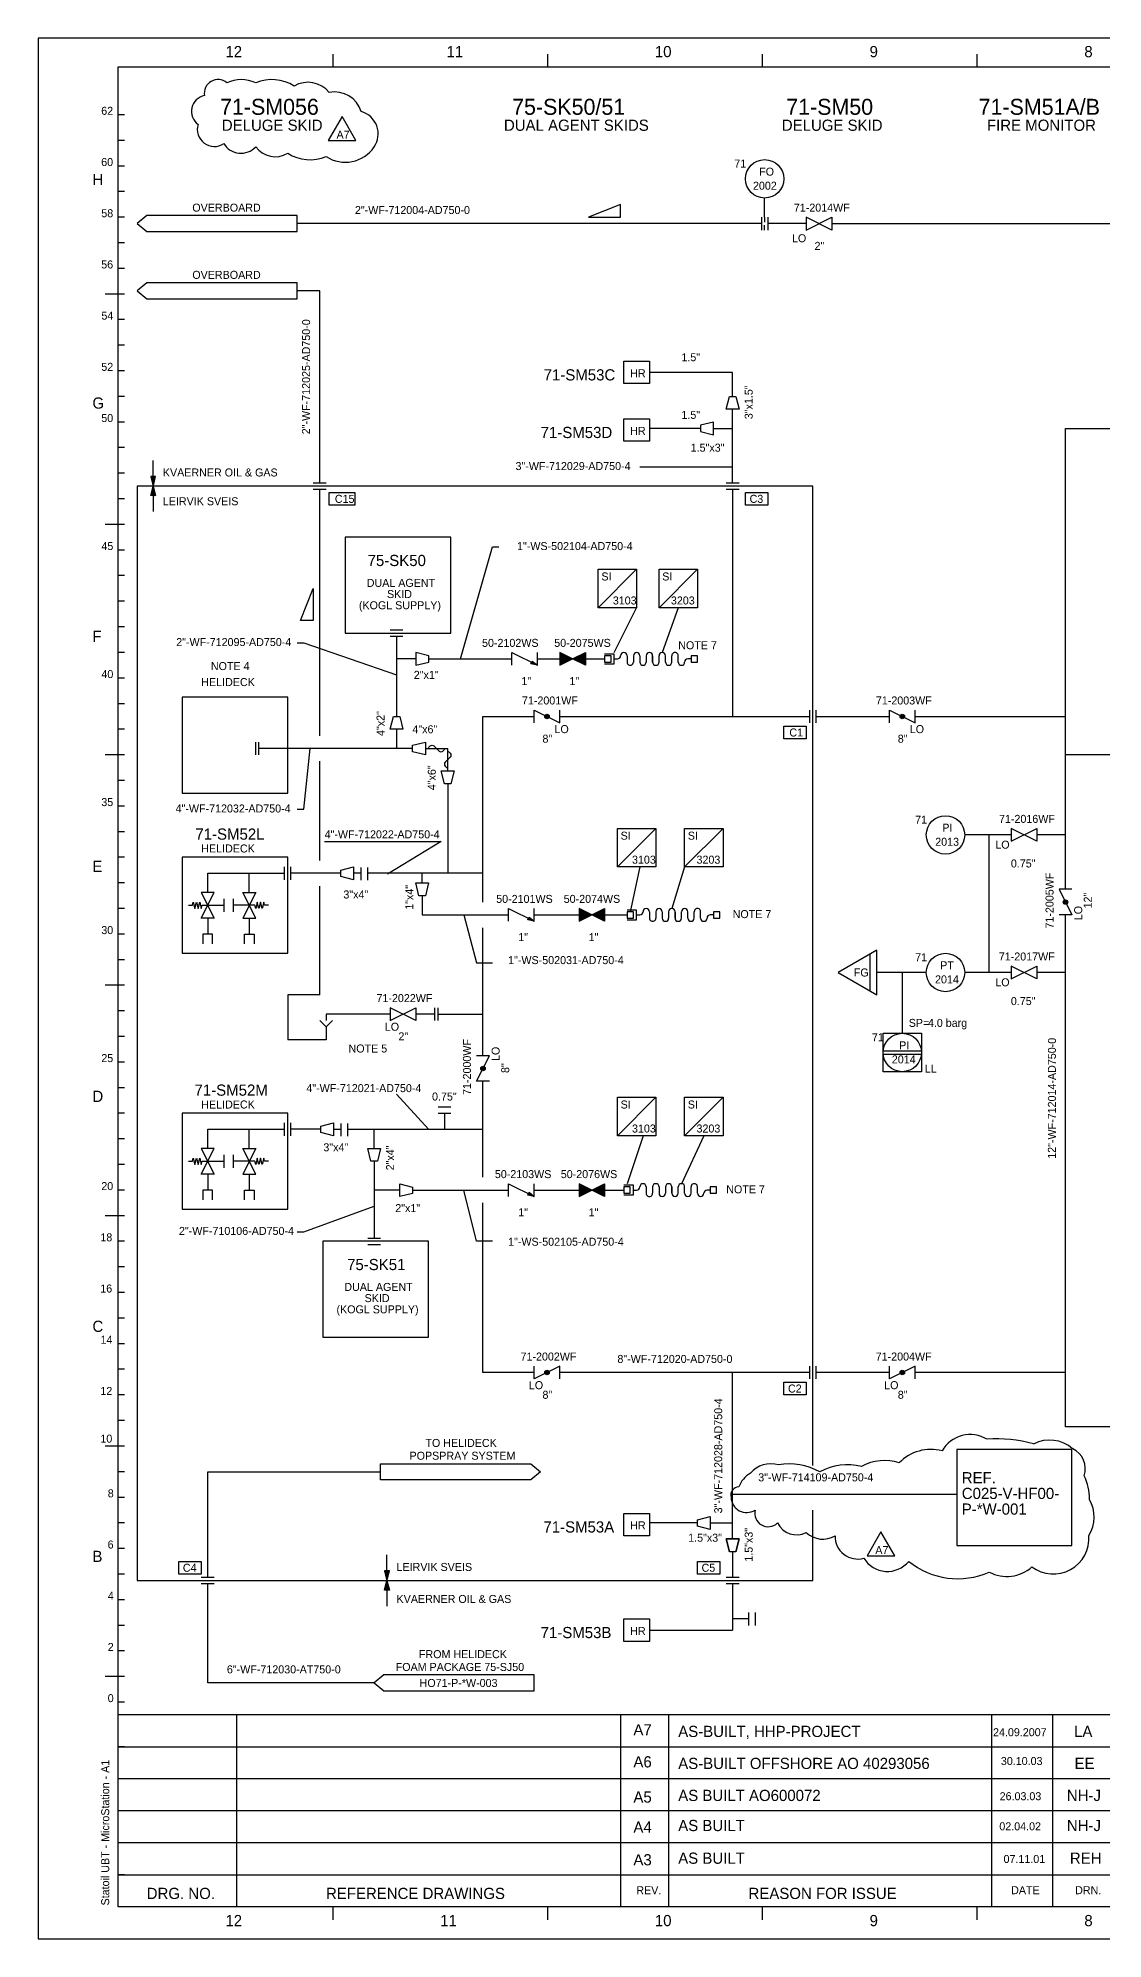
# Model space of a CAD drawing. Extents: x 0 to 840, y 0 to 594.
# Drawn here: x 0 to 333, y 0 to 594 of the extents above; entities that cross this region are included whole.
import ezdxf

# ---------------------------------------------------------------- set-up
doc = ezdxf.new("R2010")
doc.units = 0
for name, color, linetype in [('01-LIN-025-A', 7, 'Continuous'), ('08-LIN-050-A', 7, 'Continuous'), ('18-LIN-025-SP', 7, 'Continuous'), ('35-TXT-025', 7, 'Continuous'), ('36-TXT-035', 7, 'Continuous'), ('37-TXT-050', 7, 'Continuous'), ('43-', 7, 'Continuous'), ('50-REV-035-TRNG', 7, 'Continuous'), ('51-REV-035-CLD', 7, 'Continuous')]:
    doc.layers.add(name, color=color, linetype=linetype)

msp = doc.modelspace()

# ---------------------------------------------------------------- linework, layer by layer
at = {"layer": '01-LIN-025-A'}
for p, q in [((227, 538), (227, 544)), ((34, 538.5), (31, 536)), ((31, 536), (34, 533.5)), ((81, 538.5), (34, 538.5)), ((81, 533.5), (81, 538.5)), ((226, 538), (226, 534)), ((227, 538), (227, 536.5)), ((227, 534), (227, 535.5)), ((228, 538), (228, 534)), ((248, 534), (240, 538)), ((240, 538), (240, 534)), ((240, 534), (248, 538)), ((248, 538), (248, 534)), ((34, 533.5), (81, 533.5)), ((34, 517.5), (31, 515)), ((81, 517.5), (34, 517.5)), ((81, 512.5), (81, 517.5)), ((31, 515), (34, 512.5)), ((34, 512.5), (81, 512.5)), ((215, 478), (216, 482)), ((216, 482), (218, 482)), ((218, 482), (219, 478)), ((219, 478), (215, 478)), ((211, 474), (207, 473)), ((207, 473), (207, 471)), ((207, 471), (211, 470)), ((211, 470), (211, 474)), ((36, 454), (36, 462)), ((188, 460), (217, 460)), ((35.26, 456.97), (36.45, 455.78)), ((35.26, 451.03), (36.45, 452.22)), ((35.29, 456.83), (36.43, 455.7)), ((35.29, 451.17), (36.43, 452.3)), ((35.33, 457), (36.47, 455.87)), ((35.33, 456.69), (36.4, 455.61)), ((35.33, 451.31), (36.4, 452.39)), ((35.33, 451), (36.47, 452.13)), ((35.36, 456.55), (36.38, 455.53)), ((35.36, 451.45), (36.38, 452.47)), ((35.4, 456.41), (36.36, 455.44)), ((35.4, 451.59), (36.36, 452.56)), ((35.43, 456.26), (36.34, 455.36)), ((35.43, 451.74), (36.34, 452.64)), ((35.44, 457), (36.49, 455.95)), ((35.44, 451), (36.49, 452.05)), ((35.47, 456.12), (36.32, 455.27)), ((35.47, 451.88), (36.32, 452.73)), ((35.5, 455.98), (36.3, 455.19)), ((35.5, 452.02), (36.3, 452.81)), ((35.54, 455.84), (36.28, 455.1)), ((35.54, 452.16), (36.28, 452.9)), ((35.55, 457), (36.51, 456.04)), ((35.55, 451), (36.51, 451.96)), ((35.58, 455.7), (36.25, 455.02)), ((35.58, 452.3), (36.25, 452.98)), ((35.61, 455.56), (36.23, 454.93)), ((35.61, 452.44), (36.23, 453.07)), ((35.65, 457), (36.53, 456.12)), ((35.65, 455.41), (36.21, 454.85)), ((35.65, 452.59), (36.21, 453.15)), ((35.65, 451), (36.53, 451.88)), ((35.68, 455.27), (36.19, 454.76)), ((35.68, 452.73), (36.19, 453.24)), ((35.72, 455.13), (36.17, 454.68)), ((35.72, 452.87), (36.17, 453.32)), ((35.75, 454.99), (36.15, 454.59)), ((35.75, 453.01), (36.15, 453.41)), ((35.76, 457), (36.55, 456.21)), ((35.76, 451), (36.55, 451.79)), ((35.79, 454.85), (36.13, 454.51)), ((35.79, 453.15), (36.13, 453.49)), ((35.82, 454.71), (36.11, 454.43)), ((35.82, 453.29), (36.11, 453.57)), ((35.86, 454.57), (36.09, 454.34)), ((35.86, 453.43), (36.09, 453.66)), ((35.87, 457), (36.57, 456.29)), ((35.87, 451), (36.57, 451.71)), ((35.89, 454.43), (36.06, 454.25)), ((35.89, 453.57), (36.06, 453.75)), ((35.93, 454.28), (36.04, 454.17)), ((35.93, 453.72), (36.04, 453.83)), ((35.97, 457), (36.59, 456.38)), ((35.97, 454.14), (36.02, 454.09)), ((35.97, 453.86), (36.02, 453.91)), ((35.97, 451), (36.59, 451.62)), ((36, 454), (36, 446)), ((36.08, 457), (36.61, 456.46)), ((36.08, 451), (36.61, 451.54)), ((36.18, 457), (36.64, 456.55)), ((36.18, 451), (36.64, 451.45)), ((36.29, 457), (36.66, 456.63)), ((36.4, 457), (36.68, 456.72)), ((36.5, 457), (36.7, 456.8)), ((36.61, 457), (36.72, 456.89)), ((36.71, 457), (36.74, 456.97)), ((86, 455), (90, 455)), ((86, 453), (90, 453)), ((215, 455), (219, 455)), ((215, 453), (219, 453)), ((36.29, 451), (36.66, 451.37)), ((36.4, 451), (36.68, 451.28)), ((36.5, 451), (36.7, 451.2)), ((36.61, 451), (36.72, 451.11)), ((36.71, 451), (36.74, 451.03)), ((132, 400), (142, 435)), ((142, 435), (144, 435)), ((180, 402), (187, 416)), ((200, 416), (195, 402)), ((81, 405), (83, 405)), ((83, 405), (112, 395)), ((114, 409), (110, 409)), ((114, 407), (110, 407)), ((122.06, 401), (118.06, 402)), ((118.06, 402), (118.06, 398)), ((118.06, 398), (122.06, 399)), ((122.06, 399), (122.06, 401)), ((148, 398), (148, 402)), ((148, 402), (156, 398)), ((153.98, 398.43), (154.42, 399.33)), ((156, 398), (153.98, 398.43)), ((154.03, 398.52), (154.38, 399.24)), ((156, 398), (154.03, 398.52)), ((154.07, 398.61), (154.33, 399.15)), ((156, 398), (154.07, 398.61)), ((154.11, 398.7), (154.29, 399.06)), ((156, 398), (154.11, 398.7)), ((154.2, 398.88), (154.25, 398.97)), ((156, 398), (154.2, 398.88)), ((154.29, 399.06), (156, 398)), ((154.33, 399.15), (156, 398)), ((154.38, 399.24), (156, 398)), ((154.42, 399.33), (156, 398)), ((156, 398), (156, 402)), ((167, 400), (163, 402)), ((163, 402), (163, 398)), ((163, 398), (167, 400)), ((167, 400), (163, 400)), ((167, 400), (163.1, 401.8)), ((163.1, 401.8), (164, 400)), ((164, 400), (163.1, 398.2)), ((163.1, 398.2), (167, 400)), ((167, 400), (163.2, 401.6)), ((163.2, 401.6), (163.2, 398.4)), ((163.2, 398.4), (167, 400)), ((167, 400), (163.4, 401.4)), ((163.4, 401.4), (163.4, 398.6)), ((163.4, 398.6), (167, 400)), ((167, 400), (163.6, 401.2)), ((163.6, 401.2), (163.6, 398.8)), ((163.6, 398.8), (167, 400)), ((167, 400), (163.8, 401)), ((163.8, 401), (163.8, 399)), ((163.8, 399), (167, 400)), ((167, 400), (164, 400.8)), ((164, 400.8), (164, 399.2)), ((164, 399.2), (167, 400)), ((167, 400), (164.2, 400.6)), ((164.2, 400.6), (164.2, 399.4)), ((164.2, 399.4), (167, 400)), ((167, 400), (164.4, 400.4)), ((164.4, 400.4), (164.4, 399.6)), ((164.4, 399.6), (167, 400)), ((167, 400), (164.6, 400.2)), ((164.6, 400.2), (164.6, 399.8)), ((164.6, 399.8), (167, 400)), ((167, 400), (171, 402)), ((167, 400), (170.9, 401.8)), ((167, 400), (170.8, 401.6)), ((167, 400), (170.6, 401.4)), ((167, 400), (170.4, 401.2)), ((167, 400), (170.2, 401)), ((167, 400), (170, 400.8)), ((167, 400), (169.8, 400.6)), ((167, 400), (169.6, 400.4)), ((167, 400), (169.4, 400.2)), ((171, 398), (167, 400)), ((170.9, 398.2), (167, 400)), ((170.8, 398.4), (167, 400)), ((170.6, 398.6), (167, 400)), ((170.4, 398.8), (167, 400)), ((170.2, 399), (167, 400)), ((170, 399.2), (167, 400)), ((169.8, 399.4), (167, 400)), ((169.6, 399.6), (167, 400)), ((169.4, 399.8), (167, 400)), ((167, 400), (171, 400)), ((169.4, 400.2), (169.4, 399.8)), ((169.6, 400.4), (169.6, 399.6)), ((169.8, 400.6), (169.8, 399.4)), ((170.9, 401.8), (170, 400)), ((170, 400.8), (170, 399.2)), ((170, 400), (170.9, 398.2)), ((170.2, 401), (170.2, 399)), ((170.4, 401.2), (170.4, 398.8)), ((170.6, 401.4), (170.6, 398.6)), ((170.8, 401.6), (170.8, 398.4)), ((171, 402), (171, 398)), ((180, 401.5), (177, 401.5)), ((179, 401), (177, 401)), ((177, 401), (177, 399)), ((177, 399), (179, 399)), ((177, 398.5), (180, 398.5)), ((179, 399), (179, 401)), ((180, 398.5), (180, 401.5)), ((180, 400), (181, 400)), ((184, 401), (184, 399)), ((186, 401), (186, 399)), ((188, 401), (188, 399)), ((190, 401), (190, 399)), ((192, 399), (192, 401)), ((192, 401), (192, 399)), ((194, 399), (194, 401)), ((196, 399), (196, 401)), ((198, 399), (198, 401)), ((200, 399), (200, 401)), ((204, 400), (203, 400)), ((206, 401), (204, 401)), ((204, 401), (204, 399)), ((204, 399), (206, 399)), ((206, 399), (206, 401)), ((110, 378), (111, 382)), ((111, 382), (113, 382)), ((113, 382), (114, 378)), ((155, 380), (155, 384)), ((155, 384), (163, 380)), ((163, 380), (163, 384)), ((241, 384), (241, 380)), ((243, 384), (243, 380)), ((266, 380), (266, 384)), ((266, 384), (274, 380)), ((274, 380), (274, 384)), ((114, 378), (110, 378)), ((68, 370), (68, 374)), ((69, 370), (69, 374)), ((83, 353), (85, 372)), ((117, 373), (121, 374)), ((117, 371), (117, 373)), ((121, 370), (117, 371)), ((121, 374), (121, 370)), ((121, 372), (127.98, 372)), ((127.98, 365), (127.98, 372)), ((126.98, 361), (125.98, 365)), ((125.98, 365), (129.98, 365)), ((129.98, 365), (128.98, 361)), ((128.98, 361), (126.98, 361)), ((81, 353), (83, 353)), ((312, 343), (304, 347)), ((304, 347), (304, 343)), ((304, 343), (312, 347)), ((312, 347), (312, 343)), ((66, 327), (66, 333)), ((77, 331), (77, 335)), ((79, 331), (79, 335)), ((94.56, 334), (98.56, 335)), ((94.56, 332), (94.56, 334)), ((98.56, 335), (98.56, 331)), ((101, 333), (101, 334.85)), ((101, 330.85), (101, 333)), ((103, 330.85), (103, 334.85)), ((188, 335), (185, 321)), ((202, 335), (198, 322)), ((98.56, 331), (94.56, 332)), ((119, 326), (118, 330)), ((118, 330), (122, 330)), ((122, 330), (121, 326)), ((323, 328), (319, 328)), ((319, 328), (323, 320)), ((53, 323), (58, 323)), ((58, 325), (58, 321)), ((61, 325), (61, 321)), ((66, 323), (61, 323)), ((121, 326), (119, 326)), ((147, 318), (147, 322)), ((147, 322), (155, 318)), ((155, 318), (155, 322)), ((173, 320), (169, 322)), ((169, 322), (169, 318)), ((173, 320), (169.1, 321.8)), ((169.1, 321.8), (170, 320)), ((173, 320), (169.2, 321.6)), ((169.2, 321.6), (169.2, 318.4)), ((173, 320), (169.4, 321.4)), ((169.4, 321.4), (169.4, 318.6)), ((173, 320), (169.6, 321.2)), ((169.6, 321.2), (169.6, 318.8)), ((173, 320), (169.8, 321)), ((169.8, 321), (169.8, 319)), ((173, 320), (170, 320.8)), ((170, 320.8), (170, 319.2)), ((173, 320), (177, 322)), ((173, 320), (176.9, 321.8)), ((173, 320), (176.8, 321.6)), ((173, 320), (176.6, 321.4)), ((173, 320), (176.4, 321.2)), ((173, 320), (176.2, 321)), ((173, 320), (176, 320.8)), ((176.9, 321.8), (176, 320)), ((176, 320.8), (176, 319.2)), ((176.2, 321), (176.2, 319)), ((176.4, 321.2), (176.4, 318.8)), ((176.6, 321.4), (176.6, 318.6)), ((176.8, 321.6), (176.8, 318.4)), ((177, 322), (177, 318)), ((187, 321.5), (184, 321.5)), ((186, 321), (184, 321)), ((184, 321), (184, 319)), ((186, 319), (186, 321)), ((187, 318.5), (187, 321.5)), ((191, 321), (191, 319)), ((193, 321), (193, 319)), ((195, 321), (195, 319)), ((197, 321), (197, 319)), ((199, 319), (199, 321)), ((199, 321), (199, 319)), ((201, 319), (201, 321)), ((203, 319), (203, 321)), ((205, 319), (205, 321)), ((207, 319), (207, 321)), ((213, 321), (211, 321)), ((211, 321), (211, 319)), ((213, 319), (213, 321)), ((53, 319), (53, 314)), ((66, 319), (66, 314)), ((133, 320), (137, 305)), ((152.98, 318.43), (153.42, 319.33)), ((155, 318), (152.98, 318.43)), ((153.03, 318.52), (153.38, 319.24)), ((155, 318), (153.03, 318.52)), ((153.07, 318.61), (153.33, 319.15)), ((155, 318), (153.07, 318.61)), ((153.11, 318.7), (153.29, 319.06)), ((155, 318), (153.11, 318.7)), ((153.2, 318.88), (153.25, 318.97)), ((155, 318), (153.2, 318.88)), ((153.29, 319.06), (155, 318)), ((153.33, 319.15), (155, 318)), ((153.38, 319.24), (155, 318)), ((153.42, 319.33), (155, 318)), ((169, 318), (173, 320)), ((173, 320), (169, 320)), ((170, 320), (169.1, 318.2)), ((169.1, 318.2), (173, 320)), ((169.2, 318.4), (173, 320)), ((169.4, 318.6), (173, 320)), ((169.6, 318.8), (173, 320)), ((169.8, 319), (173, 320)), ((170, 319.2), (173, 320)), ((173, 320), (170.2, 320.6)), ((170.2, 320.6), (170.2, 319.4)), ((170.2, 319.4), (173, 320)), ((173, 320), (170.4, 320.4)), ((170.4, 320.4), (170.4, 319.6)), ((170.4, 319.6), (173, 320)), ((173, 320), (170.6, 320.2)), ((170.6, 320.2), (170.6, 319.8)), ((170.6, 319.8), (173, 320)), ((173, 320), (175.8, 320.6)), ((173, 320), (175.6, 320.4)), ((173, 320), (175.4, 320.2)), ((177, 318), (173, 320)), ((176.9, 318.2), (173, 320)), ((176.8, 318.4), (173, 320)), ((176.6, 318.6), (173, 320)), ((176.4, 318.8), (173, 320)), ((176.2, 319), (173, 320)), ((176, 319.2), (173, 320)), ((175.8, 319.4), (173, 320)), ((175.6, 319.6), (173, 320)), ((175.4, 319.8), (173, 320)), ((173, 320), (177, 320)), ((175.4, 320.2), (175.4, 319.8)), ((175.6, 320.4), (175.6, 319.6)), ((175.8, 320.6), (175.8, 319.4)), ((176, 320), (176.9, 318.2)), ((184, 319), (186, 319)), ((184, 318.5), (187, 318.5)), ((187, 320), (188, 320)), ((211, 320), (210, 320)), ((211, 319), (213, 319)), ((323, 320), (319, 320)), ((137, 305), (142, 305)), ((260, 296.2), (260, 307.8)), ((312, 300), (304, 304)), ((304, 304), (304, 300)), ((304, 300), (312, 304)), ((312, 304), (312, 300)), ((118, 287), (110, 291)), ((110, 291), (110, 287)), ((110, 287), (118, 291)), ((118, 291), (118, 287)), ((124, 287), (124, 291)), ((125, 287), (125, 291)), ((264, 271), (264, 283)), ((264, 283), (276, 283)), ((276, 283), (276, 271)), ((141, 276), (137, 276)), ((137, 268), (141, 276)), ((264, 277.5), (276, 277.5)), ((264, 276.5), (276, 276.5)), ((141, 268), (137, 268)), ((276, 271), (264, 271)), ((112, 264), (122, 253)), ((125, 260), (127.14, 260)), ((125, 258), (129, 258)), ((127.14, 260), (129, 260)), ((66, 247), (66, 253)), ((77, 251), (77, 255)), ((79, 251), (79, 255)), ((88.3, 254), (92.3, 255)), ((88.3, 252), (88.3, 254)), ((92.3, 251), (88.3, 252)), ((92.3, 255), (92.3, 251)), ((94.74, 253), (94.74, 254.85)), ((94.74, 250.85), (94.74, 253)), ((96.74, 250.85), (96.74, 254.85)), ((189, 251), (184, 236)), ((208, 251), (201, 236)), ((58, 245), (58, 241)), ((61, 245), (61, 241)), ((104, 243), (103, 247)), ((103, 247), (107, 247)), ((107, 247), (106, 243)), ((53, 243), (58, 243)), ((53, 239), (53, 234)), ((66, 243), (61, 243)), ((66, 239), (66, 234)), ((106, 243), (104, 243)), ((113, 231.96), (113, 235.96)), ((113, 235.96), (117, 234.96)), ((117, 232.96), (113, 231.96)), ((117, 234.96), (117, 232.96)), ((137, 218), (133, 234)), ((147, 232), (147, 236)), ((147, 236), (155, 232)), ((152.98, 232.43), (153.42, 233.33)), ((155, 232), (152.98, 232.43)), ((153.03, 232.52), (153.38, 233.24)), ((155, 232), (153.03, 232.52)), ((153.07, 232.61), (153.33, 233.15)), ((155, 232), (153.07, 232.61)), ((153.11, 232.7), (153.29, 233.06)), ((155, 232), (153.11, 232.7)), ((153.2, 232.88), (153.25, 232.97)), ((155, 232), (153.2, 232.88)), ((153.29, 233.06), (155, 232)), ((153.33, 233.15), (155, 232)), ((153.38, 233.24), (155, 232)), ((153.42, 233.33), (155, 232)), ((155, 232), (155, 236)), ((173, 234), (169, 236)), ((169, 236), (169, 232)), ((169, 232), (173, 234)), ((173, 234), (169, 234)), ((173, 234), (169.1, 235.8)), ((169.1, 235.8), (170, 234)), ((170, 234), (169.1, 232.2)), ((169.1, 232.2), (173, 234)), ((173, 234), (169.2, 235.6)), ((169.2, 235.6), (169.2, 232.4)), ((169.2, 232.4), (173, 234)), ((173, 234), (169.4, 235.4)), ((169.4, 235.4), (169.4, 232.6)), ((169.4, 232.6), (173, 234)), ((173, 234), (169.6, 235.2)), ((169.6, 235.2), (169.6, 232.8)), ((169.6, 232.8), (173, 234)), ((173, 234), (169.8, 235)), ((169.8, 235), (169.8, 233)), ((169.8, 233), (173, 234)), ((173, 234), (170, 234.8)), ((170, 234.8), (170, 233.2)), ((170, 233.2), (173, 234)), ((173, 234), (170.2, 234.6)), ((170.2, 234.6), (170.2, 233.4)), ((170.2, 233.4), (173, 234)), ((173, 234), (170.4, 234.4)), ((170.4, 234.4), (170.4, 233.6)), ((170.4, 233.6), (173, 234)), ((173, 234), (170.6, 234.2)), ((170.6, 234.2), (170.6, 233.8)), ((170.6, 233.8), (173, 234)), ((173, 234), (177, 236)), ((173, 234), (176.9, 235.8)), ((173, 234), (176.8, 235.6)), ((173, 234), (176.6, 235.4)), ((173, 234), (176.4, 235.2)), ((173, 234), (176.2, 235)), ((173, 234), (176, 234.8)), ((173, 234), (175.8, 234.6)), ((173, 234), (175.6, 234.4)), ((173, 234), (175.4, 234.2)), ((177, 232), (173, 234)), ((176.9, 232.2), (173, 234)), ((176.8, 232.4), (173, 234)), ((176.6, 232.6), (173, 234)), ((176.4, 232.8), (173, 234)), ((176.2, 233), (173, 234)), ((176, 233.2), (173, 234)), ((175.8, 233.4), (173, 234)), ((175.6, 233.6), (173, 234)), ((175.4, 233.8), (173, 234)), ((173, 234), (177, 234)), ((175.4, 234.2), (175.4, 233.8)), ((175.6, 234.4), (175.6, 233.6)), ((175.8, 234.6), (175.8, 233.4)), ((176.9, 235.8), (176, 234)), ((176, 234.8), (176, 233.2)), ((176, 234), (176.9, 232.2)), ((176.2, 235), (176.2, 233)), ((176.4, 235.2), (176.4, 232.8)), ((176.6, 235.4), (176.6, 232.6)), ((176.8, 235.6), (176.8, 232.4)), ((177, 236), (177, 232)), ((186, 235.5), (183, 235.5)), ((185, 235), (183, 235)), ((183, 235), (183, 233)), ((183, 233), (185, 233)), ((183, 232.5), (186, 232.5)), ((185, 233), (185, 235)), ((186, 232.5), (186, 235.5)), ((186, 234), (187, 234)), ((190, 235), (190, 233)), ((192, 235), (192, 233)), ((194, 235), (194, 233)), ((196, 235), (196, 233)), ((198, 233), (198, 235)), ((198, 235), (198, 233)), ((200, 233), (200, 235)), ((202, 233), (202, 235)), ((204, 233), (204, 235)), ((206, 233), (206, 235)), ((210, 234), (209, 234)), ((212, 235), (210, 235)), ((210, 235), (210, 233)), ((210, 233), (212, 233)), ((212, 233), (212, 235)), ((83, 221), (105, 229)), ((81, 221), (83, 221)), ((103, 219), (107, 219)), ((103, 217), (107, 217)), ((142, 218), (137, 218)), ((155, 175), (155, 179)), ((163, 179), (155, 175)), ((163, 175), (163, 179)), ((241, 179), (241, 175)), ((243, 179), (243, 175)), ((266, 175), (266, 179)), ((274, 179), (266, 175)), ((274, 175), (274, 179)), ((107, 148.5), (154, 148.5)), ((107, 143.5), (107, 148.5)), ((154, 148.5), (157, 146)), ((154, 143.5), (107, 143.5)), ((157, 146), (154, 143.5)), ((206, 131), (210, 132)), ((206, 129), (206, 131)), ((210, 132), (210, 128)), ((210, 128), (206, 129)), ((219, 125), (215, 125)), ((215, 125), (216, 121)), ((216, 121), (215, 125)), ((215, 125), (219, 125)), ((218, 121), (219, 125)), ((219, 125), (218, 121)), ((109, 112), (109, 120)), ((218, 121), (216, 121)), ((218, 121), (216, 121)), ((55, 113), (51, 113)), ((108.26, 114.97), (109.45, 113.78)), ((108.29, 114.83), (109.43, 113.7)), ((108.33, 115), (109.47, 113.87)), ((108.33, 114.69), (109.4, 113.61)), ((108.36, 114.55), (109.38, 113.53)), ((108.4, 114.41), (109.36, 113.44)), ((108.43, 114.26), (109.34, 113.36)), ((108.44, 115), (109.49, 113.95)), ((108.47, 114.12), (109.32, 113.27)), ((108.5, 113.98), (109.3, 113.19)), ((108.54, 113.84), (109.28, 113.1)), ((108.55, 115), (109.51, 114.04)), ((108.58, 113.7), (109.25, 113.02)), ((108.61, 113.56), (109.23, 112.93)), ((108.65, 115), (109.53, 114.12)), ((108.65, 113.41), (109.21, 112.85)), ((108.68, 113.27), (109.19, 112.76)), ((108.72, 113.13), (109.17, 112.68)), ((108.75, 112.99), (109.15, 112.59)), ((108.76, 115), (109.55, 114.21)), ((108.87, 115), (109.57, 114.29)), ((108.97, 115), (109.59, 114.38)), ((109.08, 115), (109.61, 114.46)), ((109.18, 115), (109.64, 114.55)), ((109.29, 115), (109.66, 114.63)), ((109.4, 115), (109.68, 114.72)), ((109.5, 115), (109.7, 114.8)), ((109.61, 115), (109.72, 114.89)), ((109.71, 115), (109.74, 114.97)), ((219, 113), (215, 113)), ((55, 111), (51, 111)), ((108.26, 109.03), (109.45, 110.22)), ((108.29, 109.17), (109.43, 110.3)), ((108.33, 109.31), (109.4, 110.39)), ((108.33, 109), (109.47, 110.13)), ((108.36, 109.45), (109.38, 110.47)), ((108.4, 109.59), (109.36, 110.56)), ((108.43, 109.74), (109.34, 110.64)), ((108.44, 109), (109.49, 110.05)), ((108.47, 109.88), (109.32, 110.73)), ((108.5, 110.02), (109.3, 110.81)), ((108.54, 110.16), (109.28, 110.9)), ((108.55, 109), (109.51, 109.96)), ((108.58, 110.3), (109.25, 110.98)), ((108.61, 110.44), (109.23, 111.07)), ((108.65, 110.59), (109.21, 111.15)), ((108.65, 109), (109.53, 109.88)), ((108.68, 110.73), (109.19, 111.24)), ((108.72, 110.87), (109.17, 111.32)), ((108.75, 111.01), (109.15, 111.41)), ((108.76, 109), (109.55, 109.79)), ((108.79, 112.85), (109.13, 112.51)), ((108.79, 111.15), (109.13, 111.49)), ((108.82, 112.71), (109.11, 112.43)), ((108.82, 111.29), (109.11, 111.57)), ((108.86, 112.57), (109.09, 112.34)), ((108.86, 111.43), (109.09, 111.66)), ((108.87, 109), (109.57, 109.71)), ((108.89, 112.43), (109.06, 112.25)), ((108.89, 111.57), (109.06, 111.75)), ((108.93, 112.28), (109.04, 112.17)), ((108.93, 111.72), (109.04, 111.83)), ((108.97, 112.14), (109.02, 112.09)), ((108.97, 111.86), (109.02, 111.91)), ((108.97, 109), (109.59, 109.62)), ((109, 112), (109, 104)), ((109.08, 109), (109.61, 109.54)), ((109.18, 109), (109.64, 109.45)), ((109.29, 109), (109.66, 109.37)), ((109.4, 109), (109.68, 109.28)), ((109.5, 109), (109.7, 109.2)), ((109.61, 109), (109.72, 109.11)), ((109.71, 109), (109.74, 109.03)), ((219, 111), (215, 111)), ((222, 102), (222, 98)), ((224, 102), (224, 98)), ((108, 82.5), (105, 80)), ((105, 80), (108, 77.5)), ((155, 82.5), (108, 82.5)), ((108, 77.5), (155, 77.5)), ((155, 77.5), (155, 82.5)), ((25, 60), (608, 60))]:
    msp.add_line(p, q, dxfattribs=at)
for points in [[(92.08, 589), (92.08, 585)], [(159.16, 589), (159.16, 585)], [(226.24, 589), (226.24, 585)], [(293.32, 589), (293.32, 585)], [(27, 570), (25, 570)], [(27, 562), (25, 562)], [(27, 554), (25, 554)], [(27, 546), (25, 546)], [(172, 538), (182, 538), (182, 542), (172, 538)], [(27, 538), (25, 538)], [(27, 530), (25, 530)], [(27, 522), (25, 522)], [(25, 514), (21, 514)], [(27, 514), (25, 514)], [(27, 506), (25, 506)], [(27, 498), (25, 498)], [(27, 490), (25, 490)], [(191, 493), (191, 486), (183, 486), (183, 493), (191, 493)], [(27, 482), (25, 482)], [(27, 474), (25, 474)], [(191, 475), (191, 468), (183, 468), (183, 475), (191, 475)], [(27, 466), (25, 466)], [(27, 458), (25, 458)], [(36, 454), (36.75, 457), (35.25, 457), (36, 454)], [(36, 454), (36.75, 451), (35.25, 451), (36, 454)], [(99, 452), (99, 448), (91, 448), (91, 452), (99, 452)], [(228, 452), (228, 448), (221, 448), (221, 452), (228, 452)], [(27, 450), (25, 450)], [(25, 442), (21, 442)], [(27, 442), (25, 442)], [(27, 434), (25, 434)], [(175, 416), (175, 428), (187, 428), (187, 416), (175, 416), (187, 428)], [(194, 416), (194, 428), (206, 428), (206, 416), (194, 416), (206, 428)], [(27, 426), (25, 426)], [(86, 422), (86, 412), (82, 412), (86, 422)], [(27, 418), (25, 418)], [(27, 410), (25, 410)], [(27, 402), (25, 402)], [(27, 394), (25, 394)], [(27, 386), (25, 386)], [(27, 378), (25, 378)], [(240, 379), (240, 375), (233, 375), (233, 379), (240, 379)], [(25, 370), (21, 370)], [(27, 370), (25, 370)], [(27, 362), (25, 362)], [(27, 354), (25, 354)], [(27, 346), (25, 346)], [(181, 335), (181, 347), (193, 347), (193, 335), (181, 335), (193, 347)], [(202, 335), (202, 347), (214, 347), (214, 335), (202, 335), (214, 347)], [(89.53, 342.96), (125.91, 342.96), (109.14, 332.76)], [(27, 338), (25, 338)], [(53, 327), (53, 333), (77, 333)], [(27, 330), (25, 330)], [(55, 327), (51, 327), (55, 319), (51, 319), (55, 327)], [(64, 327), (68, 327), (64, 319), (68, 319), (64, 327)], [(27, 322), (25, 322)], [(47, 323), (48.25, 323), (48.5, 324), (49, 322), (49.5, 324), (50, 322), (50.5, 324), (51, 322), (51.25, 323), (53, 323)], [(72, 323), (70.75, 323), (70.5, 324), (70, 322), (69.5, 324), (69, 322), (68.5, 324), (68, 322), (67.75, 323), (66, 323)], [(27, 314), (25, 314)], [(54.5, 311), (54.5, 314), (51.5, 314), (51.5, 311)], [(64.5, 311), (64.5, 314), (67.5, 314), (67.5, 311)], [(262, 309), (250, 302), (262, 295), (262, 309)], [(27, 306), (25, 306)], [(25, 298), (21, 298)], [(27, 298), (25, 298)], [(27, 290), (25, 290)], [(27, 282), (25, 282)], [(27, 274), (25, 274)], [(27, 266), (25, 266)], [(181, 251), (181, 263), (193, 263), (193, 251), (181, 251), (193, 263)], [(202, 251), (202, 263), (214, 263), (214, 251), (202, 251), (214, 263)], [(27, 258), (25, 258)], [(27, 250), (25, 250)], [(53, 247), (53, 253), (77, 253)], [(47, 243), (48.25, 243), (48.5, 244), (49, 242), (49.5, 244), (50, 242), (50.5, 244), (51, 242), (51.25, 243), (53, 243)], [(55, 247), (51, 247), (55, 239), (51, 239), (55, 247)], [(64, 247), (68, 247), (64, 239), (68, 239), (64, 247)], [(72, 243), (70.75, 243), (70.5, 244), (70, 242), (69.5, 244), (69, 242), (68.5, 244), (68, 242), (67.75, 243), (66, 243)], [(27, 242), (25, 242)], [(27, 234), (25, 234)], [(54.5, 231), (54.5, 234), (51.5, 234), (51.5, 231)], [(64.5, 231), (64.5, 234), (67.5, 234), (67.5, 231)], [(25, 226), (21, 226)], [(27, 226), (25, 226)], [(27, 218), (25, 218)], [(27, 210), (25, 210)], [(27, 202), (25, 202)], [(27, 194), (25, 194)], [(27, 186), (25, 186)], [(27, 178), (25, 178)], [(240, 174), (240, 170), (233, 170), (233, 174), (240, 174)], [(27, 170), (25, 170)], [(27, 162), (25, 162)], [(25, 154), (21, 154)], [(27, 154), (25, 154)], [(27, 146), (25, 146)], [(27, 138), (25, 138)], [(191, 133), (191, 126), (183, 126), (183, 133), (191, 133)], [(27, 130), (25, 130)], [(27, 122), (25, 122)], [(27, 114), (25, 114)], [(51, 118), (51, 114), (44, 114), (44, 118), (51, 118)], [(109, 112), (109.75, 115), (108.25, 115), (109, 112)], [(213, 118), (213, 114), (206, 114), (206, 118), (213, 118)], [(109, 112), (109.75, 109), (108.25, 109), (109, 112)], [(27, 106), (25, 106)], [(27, 98), (25, 98)], [(191, 100), (191, 93), (183, 93), (183, 100), (191, 100)], [(27, 90), (25, 90)], [(25, 82), (21, 82)], [(27, 82), (25, 82)], [(27, 74), (25, 74)], [(27, 70), (25, 70)], [(62, 70), (62, 10)], [(197, 70), (197, 10)], [(298, 10), (298, 70)], [(317, 10), (317, 70)], [(27, 60), (25, 60)], [(27, 50), (25, 50)], [(608, 50), (25, 50)], [(27, 40), (25, 40)], [(608, 40), (25, 40)], [(27, 30), (25, 30)], [(608, 30), (25, 30)], [(27, 20), (25, 20)], [(92.08, 10), (92.08, 6)], [(159.16, 10), (159.16, 6)], [(226.24, 10), (226.24, 6)], [(293.32, 10), (293.32, 6)]]:
    msp.add_lwpolyline(points, dxfattribs=at)
for centre, radius in [((227, 550), 6), ((159, 382), 0.7), ((159, 382), 0.6), ((159, 382), 0.4), ((159, 382), 0.15), ((270, 382), 0.7), ((270, 382), 0.6), ((270, 382), 0.4), ((270, 382), 0.15), ((283.5, 345), 6), ((321, 324), 0.7), ((321, 324), 0.6), ((321, 324), 0.4), ((321, 324), 0.15), ((283.5, 302), 6), ((270, 277), 6), ((139, 272), 0.7), ((139, 272), 0.6), ((139, 272), 0.4), ((139, 272), 0.15), ((159, 177), 0.7), ((159, 177), 0.6), ((159, 177), 0.4), ((159, 177), 0.15), ((270, 177), 0.7), ((270, 177), 0.6), ((270, 177), 0.4), ((270, 177), 0.15)]:
    msp.add_circle(centre, radius, dxfattribs=at)
for centre, start, end in [((181, 401), 269.9852, 0.0593), ((183, 401), 0, 180), ((185, 399), 180, 0.0396), ((187, 401), 0.0396, 180), ((189, 399), 180, 0), ((191, 401), 0, 180), ((193, 399), 180, 0), ((195, 401), 0, 180), ((197, 399), 180.0396, 0), ((199, 401), 0, 180.0396), ((201, 399), 180, 0), ((203, 399), 89.9852, 180.0593), ((188, 321), 269.9852, 0.0593), ((190, 321), 0, 180), ((194, 321), 0.0396, 180), ((198, 321), 0, 180), ((202, 321), 0, 180), ((206, 321), 0, 180.0396), ((192, 319), 180, 0.0396), ((196, 319), 180, 0), ((200, 319), 180, 0), ((204, 319), 180.0396, 0), ((208, 319), 180, 0), ((210, 319), 89.9852, 180.0593), ((187, 235), 269.9852, 0.0593), ((189, 235), 0, 180), ((191, 233), 180, 0.0396), ((193, 235), 0.0396, 180), ((195, 233), 180, 0), ((197, 235), 0, 180), ((199, 233), 180, 0), ((201, 235), 0, 180), ((203, 233), 180.0396, 0), ((205, 235), 0, 180.0396), ((207, 233), 180, 0), ((209, 233), 89.9852, 180.0593)]:
    msp.add_arc(centre, 1, start, end, dxfattribs=at)
for points in [[(121.89, 372), (121.94, 372.13), (122.05, 372.39), (122.45, 372.83), (123.08, 373.09), (123.74, 372.83), (124.07, 372.39), (124.49, 372), (124.9, 371.61), (125.23, 371.17), (125.89, 370.92), (126.53, 371.17), (126.93, 371.61), (127.03, 371.87), (127.09, 372)], [(127.98, 371.1), (128.11, 371.05), (128.37, 370.94), (128.81, 370.54), (129.06, 369.9), (128.81, 369.25), (128.37, 368.91), (127.98, 368.5), (127.58, 368.09), (127.14, 367.75), (126.89, 367.1), (127.14, 366.46), (127.58, 366.06), (127.84, 365.95), (127.98, 365.9)]]:
    msp.add_open_spline(points, degree=3, dxfattribs=at)
at = {"layer": '08-LIN-050-A'}
for p, q in [((226, 536), (81, 536)), ((240, 536), (228, 536)), ((88, 376), (88, 453)), ((321, 382), (321, 450)), ((163, 382), (217, 382)), ((217, 382), (241, 382)), ((243, 382), (266, 382)), ((274, 382), (321, 382)), ((321, 369), (321, 382)), ((139, 333), (139, 372)), ((321, 345), (321, 369)), ((88, 337), (88, 368)), ((297, 345), (289.5, 345)), ((304, 345), (297, 345)), ((297, 345), (297, 302)), ((321, 345), (312, 345)), ((321, 328), (321, 345)), ((139, 324), (139, 333)), ((139, 289), (139, 316)), ((321, 302), (321, 320)), ((297, 302), (289.5, 302)), ((304, 302), (297, 302)), ((321, 302), (312, 302)), ((321, 177), (321, 302)), ((88, 295), (78, 295)), ((78, 295), (78, 281)), ((88, 287), (90, 285)), ((90, 289), (90, 287)), ((90, 285), (92, 287)), ((124, 289), (118, 289)), ((139, 276), (139, 289)), ((90, 281), (78, 281)), ((90, 285), (90, 281)), ((139, 253), (139, 268)), ((139, 238), (139, 253)), ((217, 177), (163, 177)), ((241, 177), (217, 177)), ((266, 177), (243, 177)), ((321, 177), (274, 177)), ((830, 70), (25, 70)), ((25, 20), (608, 20))]:
    msp.add_line(p, q, dxfattribs=at)
msp.add_lwpolyline([(25, 585), (830, 585), (830, 10), (25, 10)], close=True, dxfattribs=at)
for points in [[(88, 455), (88, 515), (81, 515)], [(321, 450), (321, 472), (336, 472)], [(139, 372), (139, 382), (155, 382)], [(88, 295), (88, 329)], [(110, 289), (90, 289)], [(155, 177), (139, 177), (139, 230)], [(350, 160), (321, 160), (321, 177)], [(53, 113), (53, 146), (107, 146)], [(105, 80), (53, 80), (53, 111)], [(182, 70), (182, 10)]]:
    msp.add_lwpolyline(points, dxfattribs=at)
at = {"layer": '18-LIN-025-SP'}
for p, q in [((248, 536), (336, 536)), ((217, 489.5), (191, 489.5)), ((217, 482), (217, 489.5)), ((217, 455), (217, 478)), ((207, 472), (190.99, 472)), ((211, 472), (216.93, 472)), ((217, 453), (217, 382)), ((112, 407), (112, 400)), ((118.06, 400), (112, 400)), ((112, 400), (112, 382)), ((122.06, 400), (148, 400)), ((156, 400), (163, 400)), ((171, 400), (177, 400)), ((112, 378), (112, 372)), ((117, 372), (69, 372)), ((344, 369.97), (321, 369.97)), ((127.98, 361), (128, 333)), ((94.56, 333), (79, 333)), ((101, 333), (98.56, 333)), ((139, 333), (103, 333)), ((120, 330), (120, 332.99)), ((120, 326), (120, 320)), ((120, 320), (147, 320)), ((155, 320), (169, 320)), ((177, 320), (184, 320)), ((277.5, 302), (262, 302)), ((270, 302), (270, 283)), ((125, 289), (139, 289)), ((127, 258), (127, 253)), ((88.3, 253), (79, 253)), ((92.3, 253), (94.74, 253)), ((96.74, 253), (139, 253)), ((105, 247), (105, 253)), ((105, 243), (105, 219)), ((113, 233.96), (105, 233.96)), ((117, 233.96), (147, 234)), ((155, 234), (169, 234)), ((177, 234), (183, 234)), ((217, 125), (217, 177)), ((217, 139), (287, 139)), ((206, 130), (191.02, 130)), ((210, 130), (217.01, 130)), ((217, 121), (217, 113)), ((217, 111), (217, 96.5)), ((191, 96.5), (217, 96.5)), ((222, 100), (217, 100))]:
    msp.add_line(p, q, dxfattribs=at)
for points in [[(242, 269), (242, 454), (31, 454), (31, 112), (242, 112), (242, 134)], [(96, 438), (96, 408), (129, 408), (129, 438), (96, 438)], [(45, 388), (45, 358), (78, 358), (78, 388), (45, 388)], [(45, 338), (45, 308), (78, 308), (78, 338), (45, 338)], [(242, 148), (242, 269)], [(45, 258), (45, 228), (78, 228), (78, 258), (45, 258)], [(89, 218), (89, 188), (122, 188), (122, 218), (89, 218)], [(287, 153), (287, 123), (323, 123), (323, 153), (287, 153)]]:
    msp.add_lwpolyline(points, dxfattribs=at)
at = {"layer": '37-TXT-050'}
msp.add_line((0, 0), (0, 0), dxfattribs=at)
msp.add_line((0, 0), (0, 0), dxfattribs=at)
msp.add_line((0, 0), (0, 0), dxfattribs=at)
msp.add_line((0, 0), (0, 0), dxfattribs=at)
msp.add_line((0, 0), (0, 0), dxfattribs=at)
msp.add_line((0, 0), (0, 0), dxfattribs=at)
msp.add_line((0, 0), (0, 0), dxfattribs=at)
msp.add_line((0, 0), (0, 0), dxfattribs=at)
msp.add_line((0, 0), (0, 0), dxfattribs=at)
msp.add_line((0, 0), (0, 0), dxfattribs=at)
msp.add_line((0, 0), (0, 0), dxfattribs=at)
at = {"layer": '43-'}
msp.add_lwpolyline([(0, 594), (0, 0), (840, 0), (840, 594)], close=True, dxfattribs=at)
at = {"layer": '50-REV-035-TRNG'}
for points in [[(95, 569.5), (90.67, 562), (99.33, 562)], [(263.32, 127.22), (258.99, 119.72), (267.65, 119.72)]]:
    msp.add_lwpolyline(points, close=True, dxfattribs=at)
at = {"layer": '51-REV-035-CLD'}
for centre, radius, start, end in [((56.24, 576.71), 4.3, 49.96974, 189.52002), ((63.5, 570.5), 10.51, 64.65382, 115.34618), ((73.03, 567.85), 13.15, 57.98103, 112.49169), ((84.33, 571.54), 8.62, 39.26907, 120.12123), ((92.65, 568.42), 8.73, 17.15837, 100.91411), ((52.93, 571.07), 5.02, 100.66978, 234.2726), ((99.07, 564.07), 7.19, 325.52078, 74.44543), ((55.06, 565.41), 5.3, 162.57014, 303.69007), ((63.38, 564.3), 6.31, 211.52424, 317.05457), ((74.1, 564.5), 7.58, 216.41638, 300.96376), ((96, 566), 10.82, 236.30993, 326.30993), ((84.94, 568.75), 12.79, 237.16387, 293.30885), ((291.21, 147.44), 10.16, 58.89518, 149.81475), ((299.74, 116.03), 40.25, 73.77277, 94.67389), ((316.02, 144.91), 10.98, 49.0152, 117.2937), ((264.47, 134.79), 14.73, 71.92866, 119.1818), ((278.97, 139.15), 13.84, 75.53071, 135.8178), ((320.22, 146.93), 6.96, 341.42763, 64.41975), ((226.32, 138.67), 7.83, 118.99216, 160.55824), ((228.98, 139.92), 8.55, 74.0036, 139.01789), ((234.68, 128.24), 20.18, 61.75831, 99.54484), ((252.92, 129.57), 18.6, 76.41424, 117.84156), ((312.88, 137.76), 15.58, 358.54442, 26.50327), ((219.02, 138.67), 2.61, 91.80574, 194.47697), ((221.39, 138.15), 4.9, 181.52592, 302.23728), ((319.09, 131.86), 10.85, 327.90447, 30.43558), ((228.07, 133), 4.19, 166.20051, 314.30972), ((237, 133), 6.71, 206.56505, 296.56505), ((245.14, 132.29), 7.37, 225.78482, 301.53479), ((256.05, 125.77), 7.05, 178.15239, 286.09764), ((317.18, 125.21), 11.14, 233.14599, 4.53576), ((265.35, 123.41), 8.57, 210.98814, 320.84063), ((287.28, 136.82), 24.24, 230.93678, 293.94021), ((302.65, 124.96), 11.69, 241.73656, 312.17498)]:
    msp.add_arc(centre, radius, start, end, dxfattribs=at)

# ---------------------------------------------------------------- texts
at = {"layer": '01-LIN-025-A'}
for s, height, p in [('REF.', 3.499, (288.58, 142.38)), ('C025-V-HF00-', 3.4992, (288.58, 137.48)), ('P-*W-001', 3.499, (288.58, 132.58))]:
    msp.add_text(s, height=height, dxfattribs=at).set_placement(p)
at = {"layer": '35-TXT-025'}
for s, p in [('62', (19.74, 570)), ('60', (19.73, 554)), ('71', (217.51, 553.5)), ('FO', (225.29, 551)), ('2002', (223.35, 546.6)), ('OVERBOARD', (48.2, 539.75)), ('2"-WF-712004-AD750-0', (99, 539)), ('71-2014WF', (236.12, 539.75)), ('58', (19.77, 538)), ('LO', (235.53, 530.18)), ('2"', (242.59, 527.8)), ('56', (19.74, 522)), ('OVERBOARD', (48.2, 518.75)), ('54', (19.8, 506)), ('1.5"', (201, 493)), ('52', (19.77, 490)), ('HR', (185, 488)), ('50', (19.77, 474)), ('1.5"', (201, 475)), ('HR', (185, 470)), ('1.5"x3"', (203.89, 464.75)), ('KVAERNER OIL & GAS', (39, 457)), ('3"-WF-712029-AD750-4', (149.17, 459)), ('LEIRVIK SVEIS', (39, 448)), ('C15', (92.72, 448.75)), ('C3', (222.29, 448.75)), ('45', (19.8, 434)), ('1"-WS-502104-AD750-4', (149.64, 434)), ('DUAL AGENT', (102.69, 422.5)), ('SI', (176, 424.5)), ('SI', (195, 424.5)), ('(KOGL SUPPLY)', (100.24, 415.5)), ('SKID', (109.02, 419)), ('3103', (179.56, 417)), ('3203', (197.71, 417)), ('2"-WF-712095-AD750-4', (43.17, 404)), ('50-2102WS', (138.71, 403.75)), ('50-2075WS', (161.27, 403.75)), ('NOTE 7', (200, 403)), ('NOTE 4', (54, 396.5)), ('40', (19.8, 394)), ('HELIDECK', (51, 391.5)), ('2"x1"', (117.39, 393.75)), ('1"', (151.02, 391.8)), ('1"', (166.02, 391.8)), ('71-2001WF', (151.17, 385.75)), ('71-2003WF', (261.74, 385.75)), ('4"x6"', (116.96, 376.75)), ('8"', (157.59, 373.8)), ('LO', (161.34, 376.8)), ('C1', (234.72, 375.75)), ('8"', (268.59, 373.8)), ('LO', (272.34, 376.8)), ('35', (19.77, 354)), ('4"-WF-712032-AD750-4', (42.98, 352)), ('71', (274.01, 348.5)), ('71-2016WF', (300.21, 348.75)), ('4"-WF-712022-AD750-4', (89.53, 343.92)), ('SI', (182, 343.5)), ('SI', (203, 343.5)), ('PI', (282.51, 346)), ('HELIDECK', (51, 339.5)), ('2013', (280.28, 341.6)), ('LO', (299.05, 340.69)), ('3103', (185.56, 336)), ('3203', (205.71, 336)), ('0.75"', (303.92, 334.82)), ('3"x4"', (95.39, 325.13)), ('50-2101WS', (143.13, 323.75)), ('50-2074WS', (164.22, 323.75)), ('NOTE 7', (217, 319)), ('30', (19.77, 314)), ('1"', (150.02, 311.8)), ('1"', (172.02, 311.8)), ('1"-WS-502031-AD750-4', (146.86, 304.62)), ('FG', (254.84, 300.75)), ('71', (274.01, 305.5)), ('PT', (281.84, 303)), ('71-2017WF', (300.15, 305.75)), ('2014', (280.23, 298.6)), ('LO', (299.05, 297.69)), ('71-2022WF', (105.74, 292.75)), ('0.75"', (303.92, 291.82)), ('LO', (108.34, 283.8)), ('SP=', (272, 285)), ('4.0 barg', (278, 285)), ('NOTE 5', (97, 277)), ('2"', (112.59, 280.8)), ('71', (260.51, 280.5)), ('PI', (269.01, 278)), ('25', (19.77, 274)), ('2014', (266.73, 273.6)), ('LL', (277, 270.75)), ('HELIDECK', (51, 259.5)), ('4"-WF-712021-AD750-4', (83.83, 264.62)), ('0.75"', (123.09, 262)), ('SI', (182, 259.5)), ('SI', (203, 259.5)), ('3103', (185.56, 252)), ('3203', (205.71, 252)), ('3"x4"', (89.14, 246.13)), ('50-2103WS', (142.71, 237.75)), ('50-2076WS', (163.31, 237.75)), ('20', (19.77, 234)), ('NOTE 7', (215, 233)), ('2"x1"', (111.61, 227.13)), ('1"', (150.02, 225.8)), ('1"', (172.02, 225.8)), ('18', (19.48, 218)), ('2"-WF-710106-AD750-4', (44.02, 220)), ('1"-WS-502105-AD750-4', (146.86, 216.62)), ('16', (19.45, 202)), ('DUAL AGENT', (95.69, 202.5)), ('(KOGL SUPPLY)', (93.24, 195.5)), ('SKID', (102.02, 199)), ('14', (19.52, 186)), ('71-2002WF', (150.74, 180.75)), ('8"-WF-712020-AD750-0', (181, 180)), ('71-2004WF', (261.69, 180.75)), ('12', (19.48, 170)), ('LO', (153.34, 171.8)), ('C2', (234.29, 170.75)), ('LO', (264.34, 171.8)), ('8"', (157.59, 168.8)), ('8"', (268.59, 168.8)), ('10', (19.48, 155.1)), ('TO HELIDECK', (121.02, 153.75)), ('POPSPRAY SYSTEM', (116.06, 149.75)), ('3"-WF-714109-AD750-4', (225, 143)), ('8', (21.78, 138)), ('HR', (185, 128)), ('1.5"x3"', (203.11, 124.13)), ('6', (21.74, 122)), ('C4', (45.24, 114.75)), ('LEIRVIK SVEIS', (112, 115)), ('C5', (207.29, 114.75)), ('4', (21.81, 106)), ('KVAERNER OIL & GAS', (112, 105)), ('HR', (185, 95)), ('2', (21.78, 90)), ('FROM HELIDECK', (118.99, 87.75)), ('6"-WF-712030-AT750-0', (59, 83)), ('FOAM PACKAGE 75-SJ50', (111.74, 83.75)), ('HO71-P-*W-003', (119.21, 78.75)), ('0', (21.77, 74)), ('24.09.2007', (298.35, 63.36)), ('30.10.03', (300.79, 54.36)), ('26.03.03', (300.41, 43.36)), ('02.04.02', (300.31, 33.96)), ('07.11.01', (301.63, 23.75)), ('REV.', (186.91, 13.97)), ('DATE', (304, 14)), ('DRN.', (324, 14))]:
    msp.add_text(s, height=2.5, dxfattribs=at).set_placement(p)
for s, rotation, p in [('2"-WF-712025-AD750-0', 89.9544, (84.97, 470.18)), ('3"x1.5"', 89.9544, (223.25, 474.89)), ('4"x2"', 89.9544, (108.25, 375.91)), ('4"x6"', 89.9544, (124.25, 358.96)), ('71-2005WF', 89.9544, (317.24, 315.74)), ('1"x4"', 89.9544, (117.25, 321.59)), ('12"', 89.9544, (329.2, 322.02)), ('LO', 89.9544, (326.2, 318.34)), ('71-2000WF', 89.9544, (135.24, 263.74)), ('12"-WF-712014-AD750-0', 89.9544, (317.97, 243.8)), ('LO', 89.9544, (144.2, 274.34)), ('8"', 89.9544, (147.2, 270.59)), ('2"x4"', 89.9544, (111.25, 240.17)), ('3"-WF-712028-AD750-4', 90, (213.74, 133)), ('1.5"x3"', 89.9544, (223.25, 117.89)), ('Statoil UBT - MicroStation - A1', 89.99999, (22.24, 10.48))]:
    msp.add_text(s, height=2.5, rotation=rotation, dxfattribs=at).set_placement(p)
at = {"layer": '36-TXT-035'}
for s, p in [('12', (58.54, 588)), ('11', (127.62, 588)), ('10', (192.7, 588)), ('9', (259.78, 588)), ('8', (326.86, 588)), ('DELUGE SKID', (57.42, 565)), ('DUAL AGENT SKIDS', (145.55, 565)), ('DELUGE SKID', (232.36, 565)), ('FIRE MONITOR', (296.44, 565)), ('H', (17, 548.06)), ('71-SM53C', (157.96, 487)), ('G', (17, 478.19)), ('71-SM53D', (157.02, 469)), ('75-SK50', (102.96, 429)), ('F', (17, 405.31)), ('71-SM52L', (49.16, 343.5)), ('E', (17, 333.44)), ('D', (17, 261.56)), ('71-SM52M', (48.89, 263.5)), ('75-SK51', (96.56, 209)), ('C', (17, 189.69)), ('71-SM53A', (157.88, 127)), ('B', (17, 117.81)), ('71-SM53B', (157.02, 94)), ('A7', (186, 63.61)), ('AS-BUILT, HHP-PROJECT', (200, 63.11)), ('LA', (323.66, 63.11)), ('A6 ', (186, 53.61)), ('AS-BUILT OFFSHORE AO 40293056', (200, 53.11)), ('EE', (323.81, 53.11)), ('A5 ', (186, 42.61)), ('AS BUILT AO600072', (200, 43.11)), ('NH-J', (321.4, 43.11)), ('A4 ', (186, 33.21)), ('AS BUILT', (200, 33.71)), ('NH-J', (321.4, 33.71)), ('A3  ', (186, 23)), ('AS BUILT', (200, 23.5)), ('REH', (322.35, 23.5)), ('DRG. NO.', (33.96, 12.49)), ('REFERENCE DRAWINGS', (89.96, 12.49)), ('REASON FOR ISSUE', (221.96, 12.49)), ('12', (58.54, 4)), ('11', (125.62, 4)), ('10', (192.7, 4)), ('9', (259.78, 4)), ('8', (326.86, 4))]:
    msp.add_text(s, height=3.5, dxfattribs=at).set_placement(p)
at = {"layer": '37-TXT-050'}
for s, p in [('71-SM056', (56.87, 570)), ('75-SK50/51', (148.11, 570)), ('71-SM50', (233.75, 570)), ('71-SM51A/B', (293.85, 570))]:
    msp.add_text(s, height=5, dxfattribs=at).set_placement(p)
at = {"layer": '50-REV-035-TRNG'}
for p in [(93.25, 562.55), (261.57, 120.28)]:
    msp.add_text('A7', height=2.5, dxfattribs=at).set_placement(p)

doc.saveas('drawing.dxf')
